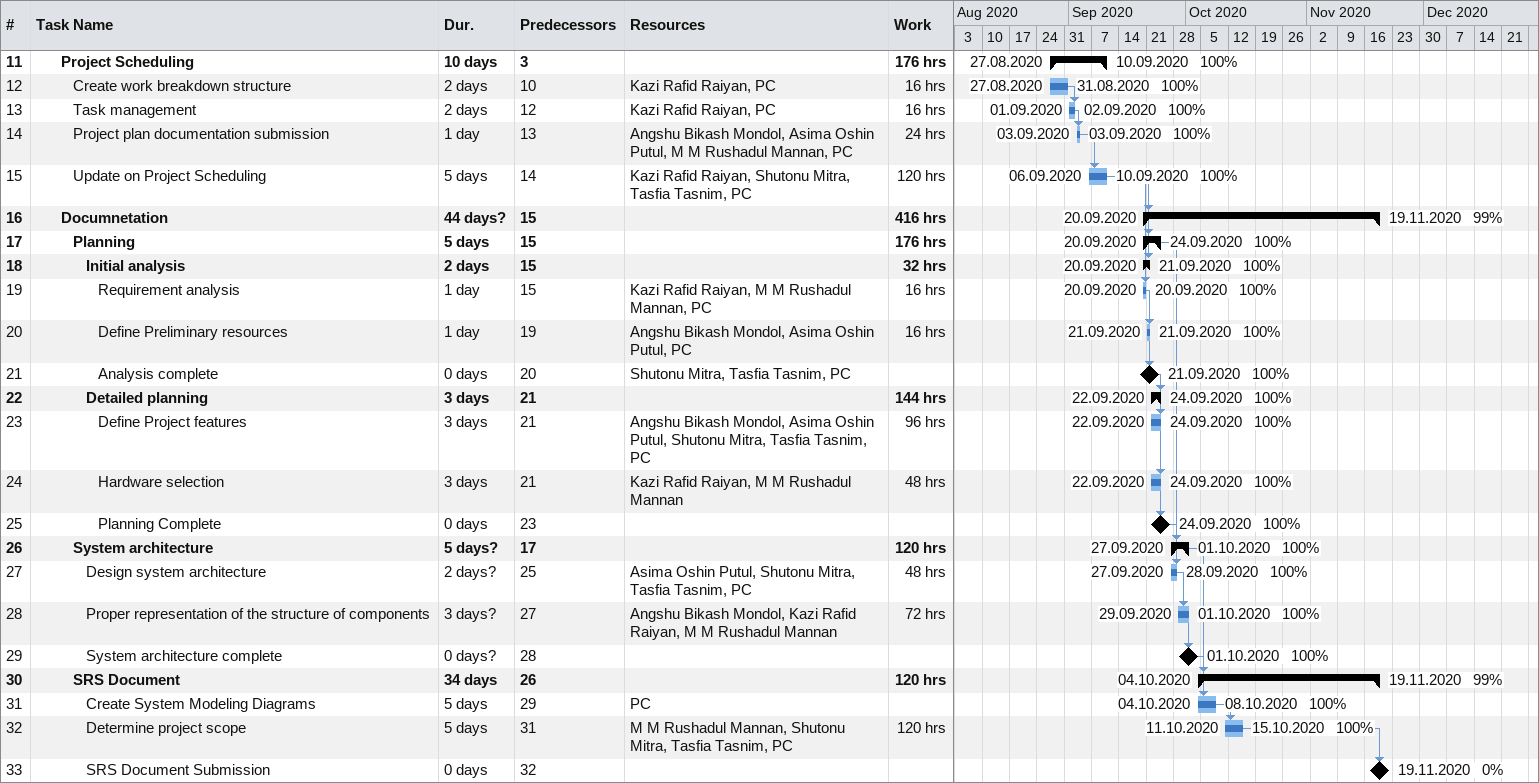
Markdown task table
| ID | Level | Task | Duration | Start | Finish | Predecessors | Resources | % complete | Work (h) |
|---|---|---|---|---|---|---|---|---|---|
| 11 | 3 | **Project Scheduling** | 10d | 2020-08-27 | 2020-09-10 | 3 |  | 100 | 176 |
| 12 | 4 | Create work breakdown structure | 2d | 2020-08-27 | 2020-08-31 | 10 | Kazi Rafid Raiyan, PC | 100 | 16 |
| 13 | 4 | Task management | 2d | 2020-09-01 | 2020-09-02 | 12 | Kazi Rafid Raiyan, PC | 100 | 16 |
| 14 | 4 | Project plan documentation submission | 1d | 2020-09-03 | 2020-09-03 | 13 | Angshu Bikash Mondol, Asima Oshin Putul, M M Rushadul Mannan, PC | 100 | 24 |
| 15 | 4 | Update on Project Scheduling | 5d | 2020-09-06 | 2020-09-10 | 14 | Kazi Rafid Raiyan, Shutonu Mitra, Tasfia Tasnim, PC | 100 | 120 |
| 16 | 3 | **Documnetation** | 44d? | 2020-09-20 | 2020-11-19 | 15 |  | 99 | 416 |
| 17 | 4 | **Planning** | 5d | 2020-09-20 | 2020-09-24 | 15 |  | 100 | 176 |
| 18 | 5 | **Initial analysis** | 2d | 2020-09-20 | 2020-09-21 | 15 |  | 100 | 32 |
| 19 | 6 | Requirement analysis | 1d | 2020-09-20 | 2020-09-20 | 15 | Kazi Rafid Raiyan, M M Rushadul Mannan, PC | 100 | 16 |
| 20 | 6 | Define Preliminary resources | 1d | 2020-09-21 | 2020-09-21 | 19 | Angshu Bikash Mondol, Asima Oshin Putul, PC | 100 | 16 |
| 21 | 6 | Analysis complete | 0d | 2020-09-21 | 2020-09-21 | 20 | Shutonu Mitra, Tasfia Tasnim, PC | 100 |  |
| 22 | 5 | **Detailed planning** | 3d | 2020-09-22 | 2020-09-24 | 21 |  | 100 | 144 |
| 23 | 6 | Define Project features | 3d | 2020-09-22 | 2020-09-24 | 21 | Angshu Bikash Mondol, Asima Oshin Putul, Shutonu Mitra, Tasfia Tasnim, PC | 100 | 96 |
| 24 | 6 | Hardware selection | 3d | 2020-09-22 | 2020-09-24 | 21 | Kazi Rafid Raiyan, M M Rushadul Mannan | 100 | 48 |
| 25 | 6 | Planning Complete | 0d | 2020-09-24 | 2020-09-24 | 23 |  | 100 |  |
| 26 | 4 | **System architecture** | 5d? | 2020-09-27 | 2020-10-01 | 17 |  | 100 | 120 |
| 27 | 5 | Design system architecture | 2d? | 2020-09-27 | 2020-09-28 | 25 | Asima Oshin Putul, Shutonu Mitra, Tasfia Tasnim, PC | 100 | 48 |
| 28 | 5 | Proper representation of the structure of components | 3d? | 2020-09-29 | 2020-10-01 | 27 | Angshu Bikash Mondol, Kazi Rafid Raiyan, M M Rushadul Mannan | 100 | 72 |
| 29 | 5 | System architecture complete | 0d? | 2020-10-01 | 2020-10-01 | 28 |  | 100 |  |
| 30 | 4 | **SRS Document** | 34d | 2020-10-04 | 2020-11-19 | 26 |  | 99 | 120 |
| 31 | 5 | Create System Modeling Diagrams | 5d | 2020-10-04 | 2020-10-08 | 29 | PC | 100 |  |
| 32 | 5 | Determine project scope | 5d | 2020-10-11 | 2020-10-15 | 31 | M M Rushadul Mannan, Shutonu Mitra, Tasfia Tasnim, PC | 100 | 120 |
| 33 | 5 | SRS Document Submission | 0d | 2020-11-19 | 2020-11-19 | 32 |  | 0 |  |
